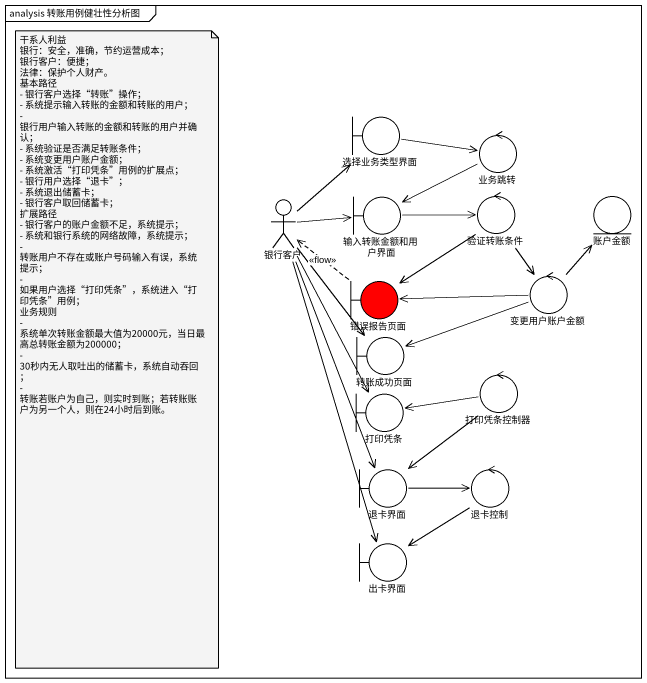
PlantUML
@startuml
mainframe analysis 转账用例健壮性分析图
boundary 选择业务类型界面
control 业务跳转
actor 银行客户
boundary 输入转账金额和用户界面
control 验证转账条件
entity 账户金额
boundary 错误报告页面 #FF0000
control 变更用户账户金额
boundary 转账成功页面
boundary 打印凭条
control 打印凭条控制器
boundary 退卡界面
control 退卡控制
boundary 出卡界面
选择业务类型界面 -right-> 业务跳转
业务跳转 -left-> 输入转账金额和用户界面
银行客户 -up-> 选择业务类型界面
银行客户 -right-> 输入转账金额和用户界面
银行客户 --> 转账成功页面
银行客户 --> 打印凭条
银行客户 --> 退卡界面
银行客户 --> 出卡界面
输入转账金额和用户界面 -right-> 验证转账条件
验证转账条件 --> 错误报告页面
验证转账条件 --> 变更用户账户金额
错误报告页面 .up.> 银行客户 : <<flow>>
变更用户账户金额 -up-> 账户金额
变更用户账户金额 -left-> 错误报告页面
变更用户账户金额 -left-> 转账成功页面
打印凭条控制器 -left-> 打印凭条
打印凭条控制器 --> 退卡界面
退卡界面 -right-> 退卡控制
退卡控制 --> 出卡界面
note as N1
  干系人利益
  银行：安全，准确，节约运营成本；
  银行客户：便捷；
  法律：保护个人财产。
  基本路径
  - 银行客户选择“转账”操作；
  - 系统提示输入转账的金额和转账的用户；
  - 银行用户输入转账的金额和转账的用户并确认；
  - 系统验证是否满足转账条件；
  - 系统变更用户账户金额；
  - 系统激活“打印凭条”用例的扩展点；
  - 银行用户选择“退卡”；
  - 系统退出储蓄卡；
  - 银行客户取回储蓄卡；
  扩展路径
  - 银行客户的账户金额不足，系统提示；
  - 系统和银行系统的网络故障，系统提示；
  - 转账用户不存在或账户号码输入有误，系统提示；
  - 如果用户选择“打印凭条”，系统进入“打印凭条”用例；
  业务规则
  - 系统单次转账金额最大值为20000元，当日最高总转账金额为200000；
  - 30秒内无人取吐出的储蓄卡，系统自动吞回；
  - 转账若账户为自己，则实时到账；若转账账户为另一个人，则在24小时后到账。
end note
@enduml
